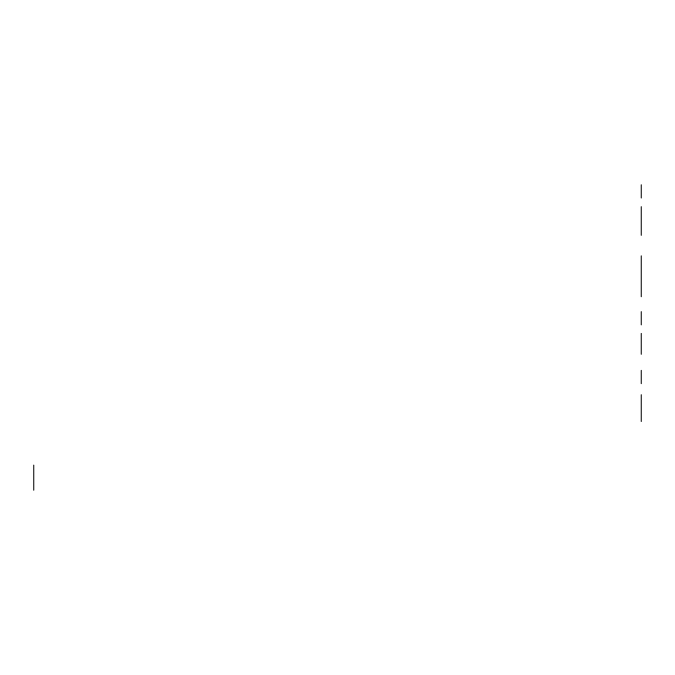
<?xml version="1.0" encoding="UTF-8"?>
<svg xmlns="http://www.w3.org/2000/svg" width="675" height="675" viewBox="0 0 675 675"><rect width="100%" height="100%" fill="white"/><g stroke="black" fill="none" stroke-linecap="round" stroke-linejoin="round"><path stroke-width="1.01" d="M641.25 184.773L641.25 198.02M641.25 206.66L641.25 235.339M641.25 255.833L641.25 296.73M641.25 311.631L641.25 324.877M641.25 333.416L641.25 354.299M641.25 370.356L641.25 383.67M641.25 394.706L641.25 421.512M33.75 465.109L33.75 490.227"/></g></svg>
